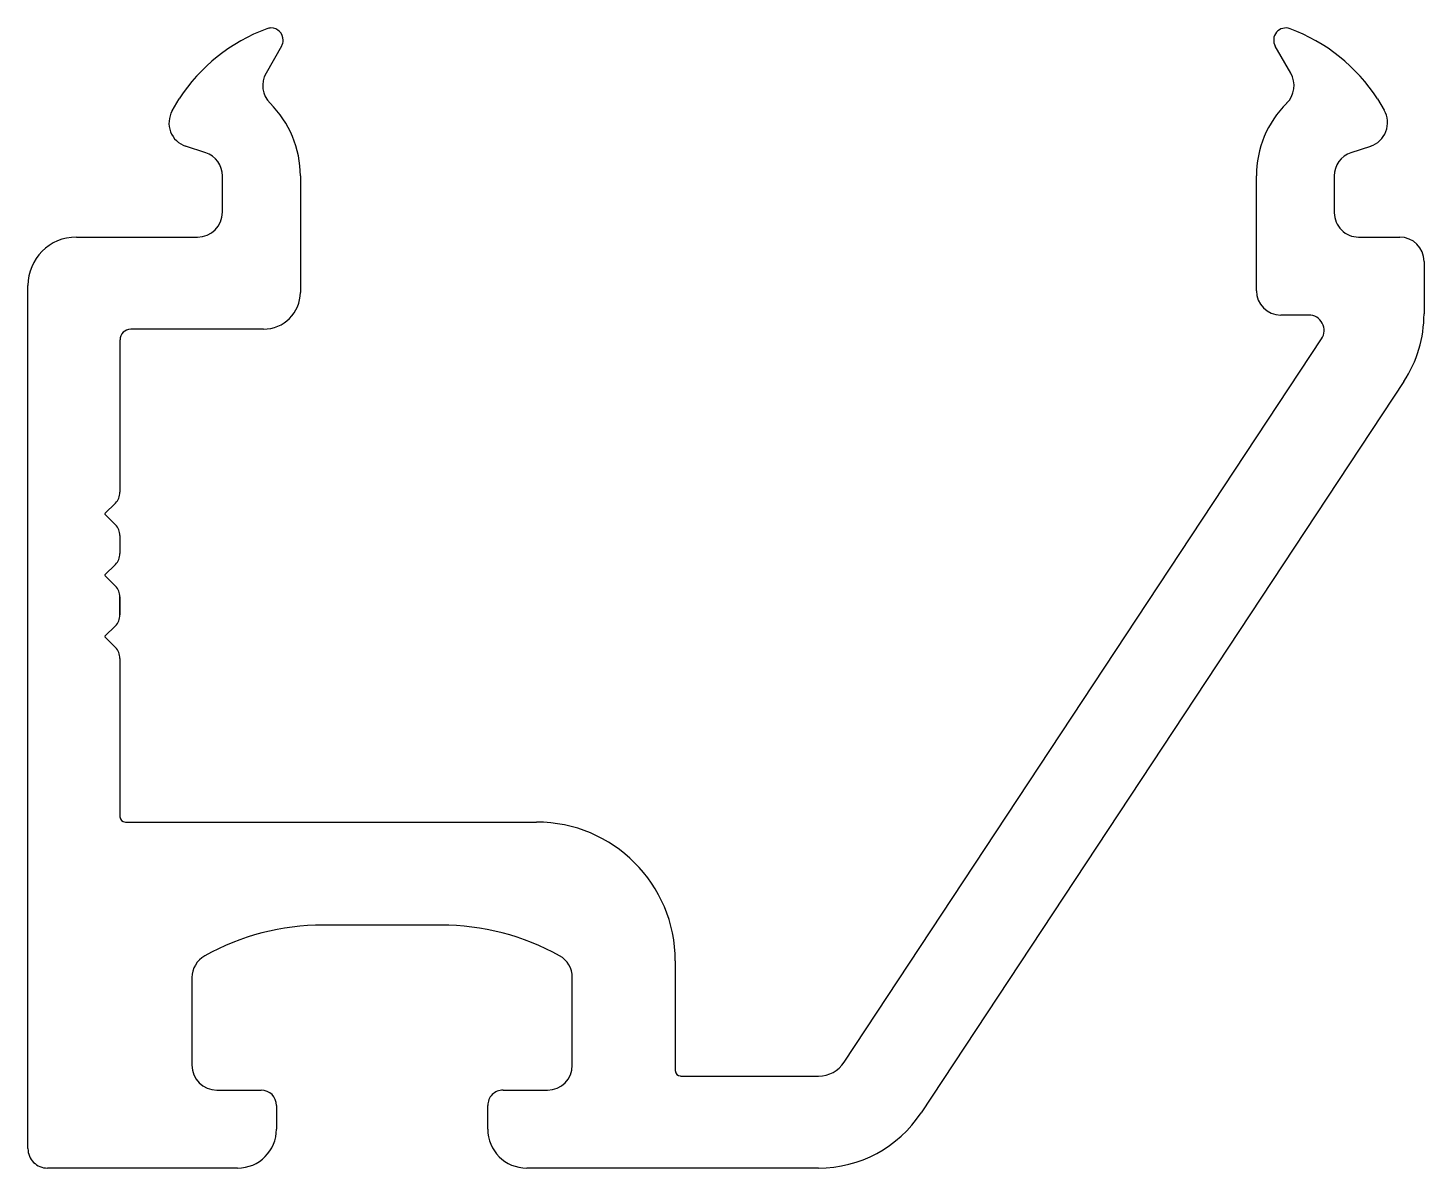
# Model space of a CAD drawing. Extents: x -10.5 to 12.3, y 4.6 to 23.2.
import ezdxf

# ---------------------------------------------------------------- set-up
doc = ezdxf.new("R2010")
doc.units = 0
doc.layers.add('1', color=7, linetype='CONTINUOUS')

msp = doc.modelspace()

# ---------------------------------------------------------------- linework, layer by layer
at = {"layer": '1', "linetype": 'CONTINUOUS'}
for p, q in [((-6.349, 22.905), (-6.602, 22.468)), ((10.095, 22.468), (9.843, 22.905)), ((-8.131, 21.852), (-8.018, 22.047)), ((11.511, 22.047), (11.618, 21.862)), ((-7.584, 21.168), (-7.912, 21.277)), ((11.394, 21.273), (11.077, 21.168)), ((-7.312, 20.201), (-7.312, 20.791)), ((-6.042, 20.791), (-6.042, 18.894)), ((9.535, 18.921), (9.535, 20.791)), ((10.805, 20.791), (10.805, 20.191)), ((-9.692, 19.794), (-7.718, 19.794)), ((11.202, 19.794), (11.872, 19.794)), ((12.268, 19.397), (12.268, 18.543)), ((-10.482, 4.942), (-10.482, 19.004)), ((10.39, 18.524), (9.932, 18.524)), ((-6.642, 18.294), (-8.805, 18.294)), ((-8.982, 18.118), (-8.982, 15.637)), ((2.819, 6.349), (10.599, 18.136)), ((11.937, 17.441), (4.071, 5.523)), ((-9.055, 15.46), (-9.226, 15.289)), ((-9.226, 15.278), (-9.055, 15.107)), ((-8.982, 14.93), (-8.982, 14.637)), ((-9.055, 14.46), (-9.226, 14.289)), ((-9.226, 14.278), (-9.055, 14.107)), ((-8.982, 13.93), (-8.982, 13.637)), ((-8.982, 13.637), (-8.982, 13.93)), ((-8.982, 13.93), (-8.982, 13.637)), ((-8.982, 13.637), (-8.982, 13.93)), ((-8.982, 13.93), (-8.982, 13.637)), ((-9.055, 13.461), (-9.226, 13.289)), ((-9.226, 13.278), (-9.055, 13.107)), ((-8.982, 12.93), (-8.982, 12.93)), ((-8.982, 12.93), (-8.982, 12.93)), ((-8.982, 12.93), (-8.982, 12.93)), ((-8.982, 12.93), (-8.982, 12.93)), ((-8.982, 12.93), (-8.982, 12.93)), ((-8.982, 12.93), (-8.982, 10.35)), ((-8.894, 10.262), (-2.195, 10.262)), ((-3.749, 8.584), (-5.672, 8.584)), ((0.067, 8), (0.067, 6.212)), ((-7.809, 7.727), (-7.809, 6.301)), ((-1.611, 6.301), (-1.611, 7.728)), ((0.154, 6.124), (2.402, 6.124)), ((-7.403, 5.894), (-6.681, 5.894)), ((-2.739, 5.894), (-2.017, 5.894)), ((-6.431, 5.644), (-6.431, 5.259)), ((-2.989, 5.259), (-2.989, 5.644)), ((-7.066, 4.624), (-10.164, 4.624)), ((2.402, 4.624), (-2.354, 4.624))]:
    msp.add_line(p, q, dxfattribs=at)
for centre, radius, start, end in [((-5.571, 20.454), 2.92, 110.4414, 146.939), ((-6.521, 23.004), 0.198, 90, 110.4414), ((-6.521, 23.004), 0.198, 0, 90), ((-6.521, 23.004), 0.198, 330, 360), ((10.015, 23.004), 0.198, 69.5586, 210), ((9.064, 20.454), 2.92, 33.061, 69.5586), ((-6.25, 22.264), 0.406, 150, 225.2855), ((9.743, 22.264), 0.406, 314.7145, 30), ((-7.787, 21.653), 0.397, 150, 251.666), ((-7.709, 20.791), 1.667, 360, 45.2855), ((11.202, 20.791), 1.667, 134.7145, 180), ((11.266, 21.659), 0.406, 288.334, 30), ((-7.709, 20.791), 0.397, 0, 71.666), ((11.202, 20.791), 0.397, 108.334, 180), ((-7.718, 20.201), 0.406, 270, 360), ((11.202, 20.191), 0.397, 180, 270.0001), ((-9.692, 19.004), 0.79, 90, 180), ((11.871, 19.397), 0.397, 360, 89.9183), ((-6.642, 18.894), 0.6, 270, 360), ((9.932, 18.921), 0.397, 180, 270), ((10.39, 18.274), 0.25, 326.5751, 90), ((10.268, 18.543), 2, 326.5751, 0), ((-8.805, 18.118), 0.176, 90, 180), ((-9.232, 15.637), 0.25, 315, 0), ((-9.22, 15.284), 0.008, 135, 225), ((-9.232, 14.93), 0.25, 0, 45), ((-9.232, 14.637), 0.25, 315, 0), ((-9.22, 14.284), 0.008, 135, 225), ((-9.232, 13.93), 0.25, 360, 45), ((-9.232, 13.637), 0.25, 315, 360), ((-9.22, 13.284), 0.008, 135, 225), ((-9.232, 12.93), 0.25, 0, 45), ((-8.894, 10.35), 0.0875, 180, 270), ((-2.195, 8), 2.262, 0, 90), ((-5.671, 4.624), 3.96, 90.0026, 119.1613), ((-3.749, 4.624), 3.96, 60.8427, 90.002), ((-7.403, 7.727), 0.406, 119.1613, 180.002), ((-2.017, 7.728), 0.406, 360, 60.8427), ((-7.403, 6.301), 0.406, 180.002, 270.002), ((-2.017, 6.301), 0.406, 270.002, 0.002), ((0.154, 6.212), 0.0875, 180, 270), ((2.402, 6.624), 0.5, 270, 326.5751), ((-6.681, 5.644), 0.25, 0.002, 90.002), ((-2.739, 5.644), 0.25, 90.002, 180.002), ((2.402, 6.624), 2, 270, 326.5751), ((-7.066, 5.259), 0.635, 270.002, 0.002), ((-2.354, 5.259), 0.635, 180.002, 270.002), ((-10.164, 4.942), 0.318, 180, 270.002)]:
    msp.add_arc(centre, radius, start, end, dxfattribs=at)

doc.saveas('drawing.dxf')
